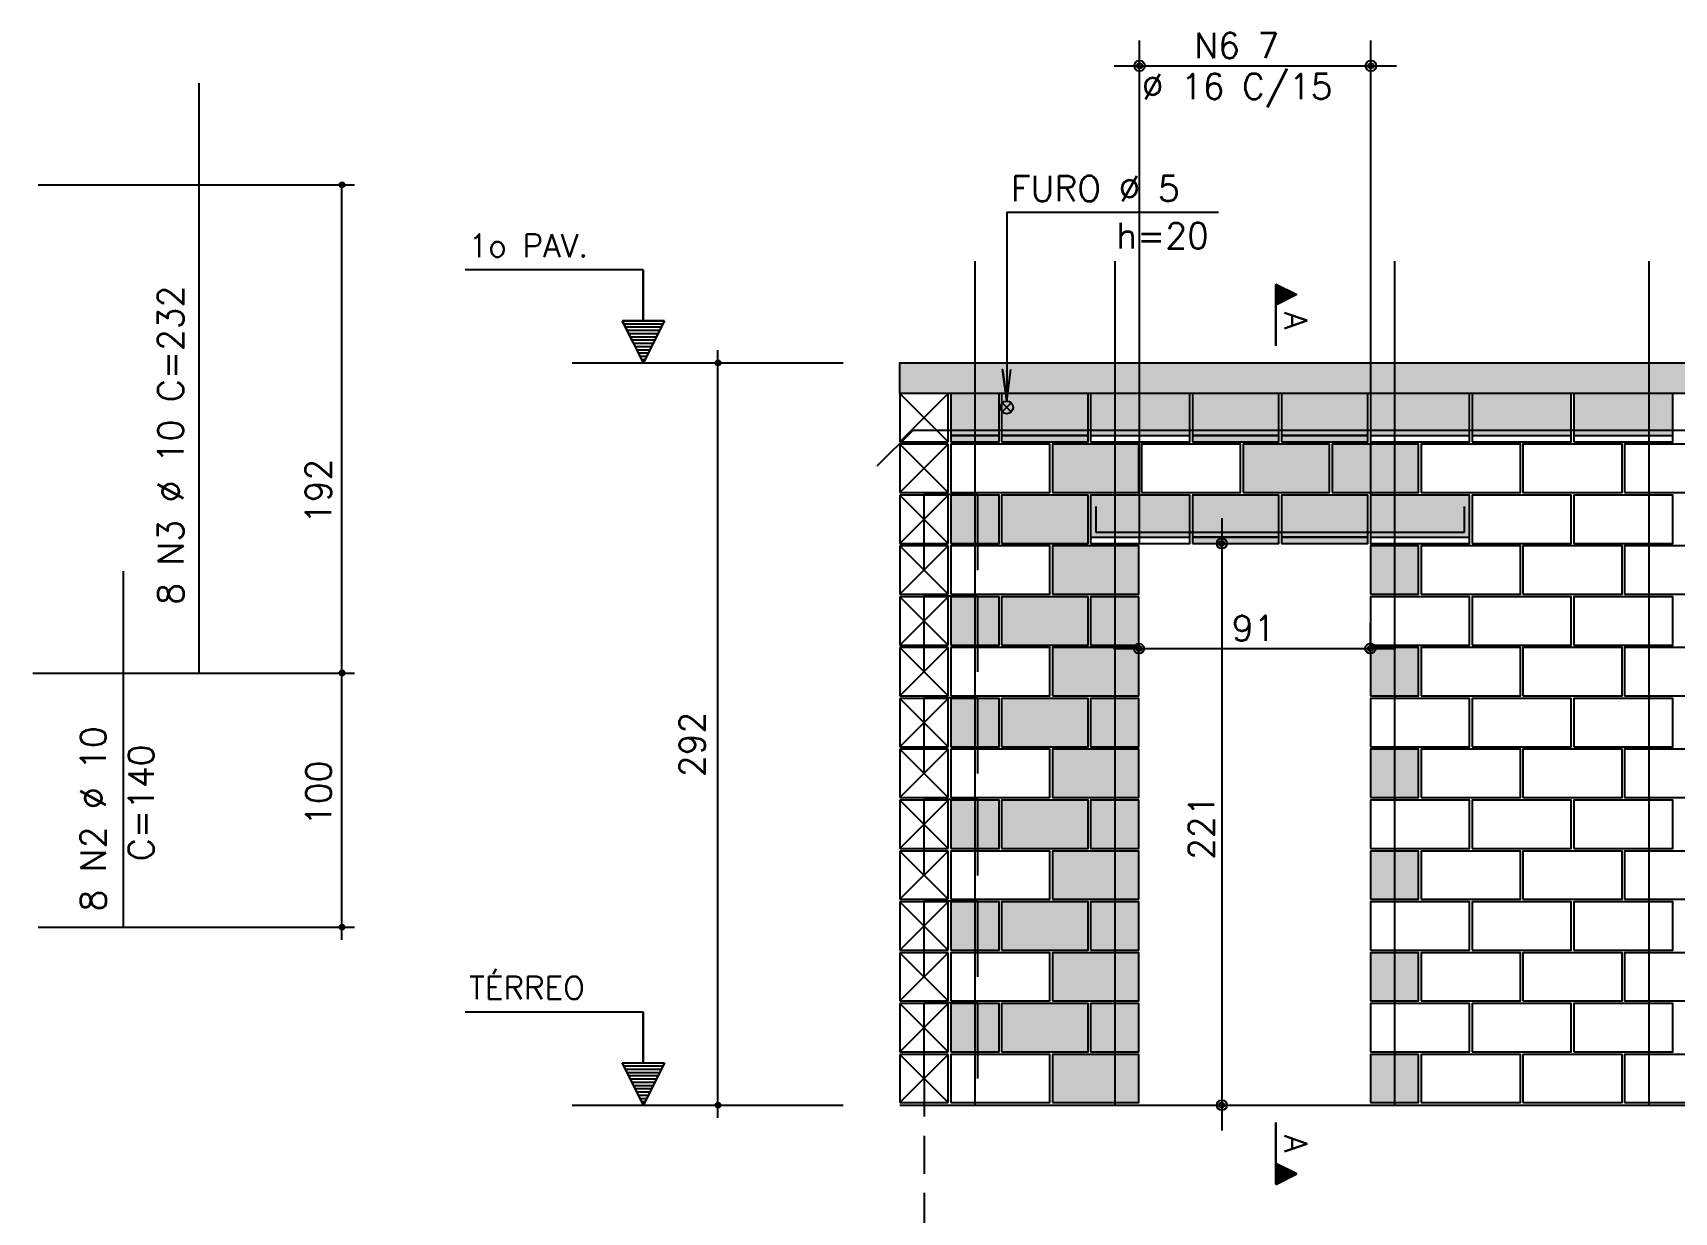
# Model space of a CAD drawing. Extents: x -2 to 121, y -2 to 61.
# Drawn here: x 71.74 to 84.65, y 8.28 to 17.56 of the extents above; entities that cross this region are included whole.
import ezdxf

# ---------------------------------------------------------------- set-up
doc = ezdxf.new("R2010")
doc.units = 0
doc.header["$MEASUREMENT"] = 0
doc.linetypes.add('ESTILO_TQS_0001', pattern=[0.45, 0.3, -0.15])
for name, color, linetype in [('PENA_01', 1, 'CONTINUOUS'), ('PENA_02', 2, 'CONTINUOUS'), ('PENA_03', 3, 'CONTINUOUS'), ('PENA_05', 5, 'CONTINUOUS'), ('PENA_09', 254, 'CONTINUOUS'), ('PENA_11', 252, 'CONTINUOUS'), ('PENA_21', 100, 'CONTINUOUS'), ('PENA_23', 50, 'CONTINUOUS')]:
    doc.layers.add(name, color=color, linetype=linetype)
doc.styles.get("Standard").update_dxf_attribs({"font": 'ROMANS.SHX'})

msp = doc.modelspace()

# ---------------------------------------------------------------- linework, layer by layer
at = {"layer": 'PENA_01', "linetype": 'Continuous'}
for p, q in [((80.441598, 13.541718), (80.441598, 17.504922)), ((82.261598, 13.541718), (82.261598, 17.504922)), ((80.241598, 17.304922), (82.461598, 17.304922)), ((75.978605, 14.966932), (78.109468, 14.966932)), ((79.361982, 14.652287), (79.432692, 14.581577)), ((79.361982, 14.581577), (79.432692, 14.652287)), ((78.956961, 14.396932), (79.336961, 14.396932)), ((79.356961, 14.396932), (80.036961, 14.396932)), ((80.056961, 14.396932), (80.836961, 14.396932)), ((80.856961, 14.396932), (81.536961, 14.396932)), ((81.556961, 14.396932), (82.236961, 14.396932)), ((82.256961, 14.396932), (83.036961, 14.396932)), ((83.056961, 14.396932), (83.836961, 14.396932)), ((83.856961, 14.396932), (84.636961, 14.396932)), ((81.088502, 13.746932), (81.088502, 8.926932)), ((80.056961, 13.596932), (80.836961, 13.596932)), ((80.856961, 13.596932), (81.536961, 13.596932)), ((81.556961, 13.596932), (82.236961, 13.596932)), ((82.256961, 13.596932), (83.036961, 13.596932)), ((81.056961, 13.546932), (81.288502, 13.546932)), ((80.436961, 12.736932), (80.436961, 12.919571)), ((82.256961, 12.736932), (82.256961, 12.919571)), ((80.236961, 12.719571), (82.456961, 12.719571)), ((75.978605, 9.126932), (78.109468, 9.126932)), ((81.194723, 9.126932), (81.288502, 9.126932))]:
    msp.add_line(p, q, dxfattribs=at)
at = {"layer": 'PENA_01', "linetype": 'ESTILO_TQS_0001'}
msp.add_line((78.746961, 9.336932), (78.746961, 4.609749), dxfattribs=at)
at = {"layer": 'PENA_01', "linetype": 'Continuous'}
msp.add_circle((79.397337, 14.616932), 0.05, dxfattribs=at)
at = {"layer": 'PENA_02', "linetype": 'Continuous'}
for p, q in [((78.936961, 14.726932), (78.556961, 14.726932)), ((78.556961, 14.726932), (78.556961, 14.346932)), ((78.936961, 14.346932), (78.936961, 14.726932)), ((78.556961, 14.346932), (78.936961, 14.346932)), ((78.936961, 14.326932), (78.556961, 14.326932)), ((78.556961, 14.326932), (78.556961, 13.946932)), ((78.936961, 13.946932), (78.936961, 14.326932)), ((78.556961, 13.946932), (78.936961, 13.946932)), ((78.936961, 13.926932), (78.556961, 13.926932)), ((78.556961, 13.926932), (78.556961, 13.546932)), ((78.936961, 13.546932), (78.936961, 13.926932)), ((78.556961, 13.546932), (78.936961, 13.546932)), ((78.936961, 13.526932), (78.556961, 13.526932)), ((78.556961, 13.526932), (78.556961, 13.146932)), ((78.936961, 13.146932), (78.936961, 13.526932)), ((78.556961, 13.146932), (78.936961, 13.146932)), ((78.936961, 13.126932), (78.556961, 13.126932)), ((78.556961, 13.126932), (78.556961, 12.746932)), ((78.936961, 12.746932), (78.936961, 13.126932)), ((78.556961, 12.746932), (78.936961, 12.746932)), ((78.936961, 12.726932), (78.556961, 12.726932)), ((78.556961, 12.726932), (78.556961, 12.346932)), ((78.936961, 12.346932), (78.936961, 12.726932)), ((78.556961, 12.346932), (78.936961, 12.346932)), ((78.936961, 12.326932), (78.556961, 12.326932)), ((78.556961, 12.326932), (78.556961, 11.946932)), ((78.936961, 11.946932), (78.936961, 12.326932)), ((78.556961, 11.946932), (78.936961, 11.946932)), ((78.936961, 11.926932), (78.556961, 11.926932)), ((78.556961, 11.926932), (78.556961, 11.546932)), ((78.936961, 11.546932), (78.936961, 11.926932)), ((78.556961, 11.546932), (78.936961, 11.546932)), ((78.936961, 11.526932), (78.556961, 11.526932)), ((78.556961, 11.526932), (78.556961, 11.146932)), ((78.936961, 11.146932), (78.936961, 11.526932)), ((78.556961, 11.146932), (78.936961, 11.146932)), ((78.936961, 11.126932), (78.556961, 11.126932)), ((78.556961, 11.126932), (78.556961, 10.746932)), ((78.936961, 10.746932), (78.936961, 11.126932)), ((78.556961, 10.746932), (78.936961, 10.746932)), ((78.936961, 10.726932), (78.556961, 10.726932)), ((78.556961, 10.726932), (78.556961, 10.346932)), ((78.936961, 10.346932), (78.936961, 10.726932)), ((78.556961, 10.346932), (78.936961, 10.346932)), ((78.936961, 10.326932), (78.556961, 10.326932)), ((78.556961, 10.326932), (78.556961, 9.946932)), ((78.936961, 9.946932), (78.936961, 10.326932)), ((78.556961, 9.946932), (78.936961, 9.946932)), ((78.936961, 9.926932), (78.556961, 9.926932)), ((78.556961, 9.926932), (78.556961, 9.546932)), ((78.936961, 9.546932), (78.936961, 9.926932)), ((78.556961, 9.546932), (78.936961, 9.546932)), ((78.936961, 9.526932), (78.556961, 9.526932)), ((78.556961, 9.526932), (78.556961, 9.146932)), ((78.936961, 9.146932), (78.936961, 9.526932)), ((78.556961, 9.146932), (78.936961, 9.146932)), ((78.556961, 9.126932), (86.036961, 9.126932))]:
    msp.add_line(p, q, dxfattribs=at)
for points in [[(78.556961, 14.726932), (78.556961, 14.966932), (86.036961, 14.966932), (86.036961, 14.726932), (78.556961, 14.726932)], [(78.956961, 14.346932), (79.336961, 14.346932), (79.336961, 14.726932), (78.956961, 14.726932), (78.956961, 14.346932)], [(79.356961, 14.346932), (80.036961, 14.346932), (80.036961, 14.726932), (79.356961, 14.726932), (79.356961, 14.346932)], [(80.056961, 14.346932), (80.836961, 14.346932), (80.836961, 14.726932), (80.056961, 14.726932), (80.056961, 14.346932)], [(80.856961, 14.346932), (81.536961, 14.346932), (81.536961, 14.726932), (80.856961, 14.726932), (80.856961, 14.346932)], [(81.556961, 14.346932), (82.236961, 14.346932), (82.236961, 14.726932), (81.556961, 14.726932), (81.556961, 14.346932)], [(82.256961, 14.346932), (83.036961, 14.346932), (83.036961, 14.726932), (82.256961, 14.726932), (82.256961, 14.346932)], [(83.056961, 14.346932), (83.836961, 14.346932), (83.836961, 14.726932), (83.056961, 14.726932), (83.056961, 14.346932)], [(83.856961, 14.346932), (84.636961, 14.346932), (84.636961, 14.726932), (83.856961, 14.726932), (83.856961, 14.346932)], [(78.956961, 13.946932), (79.736961, 13.946932), (79.736961, 14.326932), (78.956961, 14.326932), (78.956961, 13.946932)], [(79.756961, 13.946932), (80.436961, 13.946932), (80.436961, 14.326932), (79.756961, 14.326932), (79.756961, 13.946932)], [(80.456961, 13.946932), (81.236961, 13.946932), (81.236961, 14.326932), (80.456961, 14.326932), (80.456961, 13.946932)], [(81.256961, 13.946932), (81.936961, 13.946932), (81.936961, 14.326932), (81.256961, 14.326932), (81.256961, 13.946932)], [(81.956961, 13.946932), (82.636961, 13.946932), (82.636961, 14.326932), (81.956961, 14.326932), (81.956961, 13.946932)], [(82.656961, 13.946932), (83.436961, 13.946932), (83.436961, 14.326932), (82.656961, 14.326932), (82.656961, 13.946932)], [(83.456961, 13.946932), (84.236961, 13.946932), (84.236961, 14.326932), (83.456961, 14.326932), (83.456961, 13.946932)], [(84.256961, 13.946932), (85.036961, 13.946932), (85.036961, 14.326932), (84.256961, 14.326932), (84.256961, 13.946932)], [(78.956961, 13.546932), (79.336961, 13.546932), (79.336961, 13.926932), (78.956961, 13.926932), (78.956961, 13.546932)], [(79.356961, 13.546932), (80.036961, 13.546932), (80.036961, 13.926932), (79.356961, 13.926932), (79.356961, 13.546932)], [(80.056961, 13.546932), (80.836961, 13.546932), (80.836961, 13.926932), (80.056961, 13.926932), (80.056961, 13.546932)], [(80.856961, 13.546932), (81.536961, 13.546932), (81.536961, 13.926932), (80.856961, 13.926932), (80.856961, 13.546932)], [(81.556961, 13.546932), (82.236961, 13.546932), (82.236961, 13.926932), (81.556961, 13.926932), (81.556961, 13.546932)], [(82.256961, 13.546932), (83.036961, 13.546932), (83.036961, 13.926932), (82.256961, 13.926932), (82.256961, 13.546932)], [(83.056961, 13.546932), (83.836961, 13.546932), (83.836961, 13.926932), (83.056961, 13.926932), (83.056961, 13.546932)], [(83.856961, 13.546932), (84.636961, 13.546932), (84.636961, 13.926932), (83.856961, 13.926932), (83.856961, 13.546932)], [(78.956961, 13.146932), (79.736961, 13.146932), (79.736961, 13.526932), (78.956961, 13.526932), (78.956961, 13.146932)], [(79.756961, 13.146932), (80.436961, 13.146932), (80.436961, 13.526932), (79.756961, 13.526932), (79.756961, 13.146932)], [(82.256961, 13.146932), (82.636961, 13.146932), (82.636961, 13.526932), (82.256961, 13.526932), (82.256961, 13.146932)], [(82.656961, 13.146932), (83.436961, 13.146932), (83.436961, 13.526932), (82.656961, 13.526932), (82.656961, 13.146932)], [(83.456961, 13.146932), (84.236961, 13.146932), (84.236961, 13.526932), (83.456961, 13.526932), (83.456961, 13.146932)], [(84.256961, 13.146932), (85.036961, 13.146932), (85.036961, 13.526932), (84.256961, 13.526932), (84.256961, 13.146932)], [(78.956961, 12.746932), (79.336961, 12.746932), (79.336961, 13.126932), (78.956961, 13.126932), (78.956961, 12.746932)], [(79.356961, 12.746932), (80.036961, 12.746932), (80.036961, 13.126932), (79.356961, 13.126932), (79.356961, 12.746932)], [(80.056961, 12.746932), (80.436961, 12.746932), (80.436961, 13.126932), (80.056961, 13.126932), (80.056961, 12.746932)], [(82.256961, 12.746932), (83.036961, 12.746932), (83.036961, 13.126932), (82.256961, 13.126932), (82.256961, 12.746932)], [(83.056961, 12.746932), (83.836961, 12.746932), (83.836961, 13.126932), (83.056961, 13.126932), (83.056961, 12.746932)], [(83.856961, 12.746932), (84.636961, 12.746932), (84.636961, 13.126932), (83.856961, 13.126932), (83.856961, 12.746932)], [(78.956961, 12.346932), (79.736961, 12.346932), (79.736961, 12.726932), (78.956961, 12.726932), (78.956961, 12.346932)], [(79.756961, 12.346932), (80.436961, 12.346932), (80.436961, 12.726932), (79.756961, 12.726932), (79.756961, 12.346932)], [(82.256961, 12.346932), (82.636961, 12.346932), (82.636961, 12.726932), (82.256961, 12.726932), (82.256961, 12.346932)], [(82.656961, 12.346932), (83.436961, 12.346932), (83.436961, 12.726932), (82.656961, 12.726932), (82.656961, 12.346932)], [(83.456961, 12.346932), (84.236961, 12.346932), (84.236961, 12.726932), (83.456961, 12.726932), (83.456961, 12.346932)], [(84.256961, 12.346932), (85.036961, 12.346932), (85.036961, 12.726932), (84.256961, 12.726932), (84.256961, 12.346932)], [(78.956961, 11.946932), (79.336961, 11.946932), (79.336961, 12.326932), (78.956961, 12.326932), (78.956961, 11.946932)], [(79.356961, 11.946932), (80.036961, 11.946932), (80.036961, 12.326932), (79.356961, 12.326932), (79.356961, 11.946932)], [(80.056961, 11.946932), (80.436961, 11.946932), (80.436961, 12.326932), (80.056961, 12.326932), (80.056961, 11.946932)], [(82.256961, 11.946932), (83.036961, 11.946932), (83.036961, 12.326932), (82.256961, 12.326932), (82.256961, 11.946932)], [(83.056961, 11.946932), (83.836961, 11.946932), (83.836961, 12.326932), (83.056961, 12.326932), (83.056961, 11.946932)], [(83.856961, 11.946932), (84.636961, 11.946932), (84.636961, 12.326932), (83.856961, 12.326932), (83.856961, 11.946932)], [(78.956961, 11.546932), (79.736961, 11.546932), (79.736961, 11.926932), (78.956961, 11.926932), (78.956961, 11.546932)], [(79.756961, 11.546932), (80.436961, 11.546932), (80.436961, 11.926932), (79.756961, 11.926932), (79.756961, 11.546932)], [(82.256961, 11.546932), (82.636961, 11.546932), (82.636961, 11.926932), (82.256961, 11.926932), (82.256961, 11.546932)], [(82.656961, 11.546932), (83.436961, 11.546932), (83.436961, 11.926932), (82.656961, 11.926932), (82.656961, 11.546932)], [(83.456961, 11.546932), (84.236961, 11.546932), (84.236961, 11.926932), (83.456961, 11.926932), (83.456961, 11.546932)], [(84.256961, 11.546932), (85.036961, 11.546932), (85.036961, 11.926932), (84.256961, 11.926932), (84.256961, 11.546932)], [(78.956961, 11.146932), (79.336961, 11.146932), (79.336961, 11.526932), (78.956961, 11.526932), (78.956961, 11.146932)], [(79.356961, 11.146932), (80.036961, 11.146932), (80.036961, 11.526932), (79.356961, 11.526932), (79.356961, 11.146932)], [(80.056961, 11.146932), (80.436961, 11.146932), (80.436961, 11.526932), (80.056961, 11.526932), (80.056961, 11.146932)], [(82.256961, 11.146932), (83.036961, 11.146932), (83.036961, 11.526932), (82.256961, 11.526932), (82.256961, 11.146932)], [(83.056961, 11.146932), (83.836961, 11.146932), (83.836961, 11.526932), (83.056961, 11.526932), (83.056961, 11.146932)], [(83.856961, 11.146932), (84.636961, 11.146932), (84.636961, 11.526932), (83.856961, 11.526932), (83.856961, 11.146932)], [(78.956961, 10.746932), (79.736961, 10.746932), (79.736961, 11.126932), (78.956961, 11.126932), (78.956961, 10.746932)], [(79.756961, 10.746932), (80.436961, 10.746932), (80.436961, 11.126932), (79.756961, 11.126932), (79.756961, 10.746932)], [(82.256961, 10.746932), (82.636961, 10.746932), (82.636961, 11.126932), (82.256961, 11.126932), (82.256961, 10.746932)], [(82.656961, 10.746932), (83.436961, 10.746932), (83.436961, 11.126932), (82.656961, 11.126932), (82.656961, 10.746932)], [(83.456961, 10.746932), (84.236961, 10.746932), (84.236961, 11.126932), (83.456961, 11.126932), (83.456961, 10.746932)], [(84.256961, 10.746932), (85.036961, 10.746932), (85.036961, 11.126932), (84.256961, 11.126932), (84.256961, 10.746932)], [(78.956961, 10.346932), (79.336961, 10.346932), (79.336961, 10.726932), (78.956961, 10.726932), (78.956961, 10.346932)], [(79.356961, 10.346932), (80.036961, 10.346932), (80.036961, 10.726932), (79.356961, 10.726932), (79.356961, 10.346932)], [(80.056961, 10.346932), (80.436961, 10.346932), (80.436961, 10.726932), (80.056961, 10.726932), (80.056961, 10.346932)], [(82.256961, 10.346932), (83.036961, 10.346932), (83.036961, 10.726932), (82.256961, 10.726932), (82.256961, 10.346932)], [(83.056961, 10.346932), (83.836961, 10.346932), (83.836961, 10.726932), (83.056961, 10.726932), (83.056961, 10.346932)], [(83.856961, 10.346932), (84.636961, 10.346932), (84.636961, 10.726932), (83.856961, 10.726932), (83.856961, 10.346932)], [(78.956961, 9.946932), (79.736961, 9.946932), (79.736961, 10.326932), (78.956961, 10.326932), (78.956961, 9.946932)], [(79.756961, 9.946932), (80.436961, 9.946932), (80.436961, 10.326932), (79.756961, 10.326932), (79.756961, 9.946932)], [(82.256961, 9.946932), (82.636961, 9.946932), (82.636961, 10.326932), (82.256961, 10.326932), (82.256961, 9.946932)], [(82.656961, 9.946932), (83.436961, 9.946932), (83.436961, 10.326932), (82.656961, 10.326932), (82.656961, 9.946932)], [(83.456961, 9.946932), (84.236961, 9.946932), (84.236961, 10.326932), (83.456961, 10.326932), (83.456961, 9.946932)], [(84.256961, 9.946932), (85.036961, 9.946932), (85.036961, 10.326932), (84.256961, 10.326932), (84.256961, 9.946932)], [(78.956961, 9.546932), (79.336961, 9.546932), (79.336961, 9.926932), (78.956961, 9.926932), (78.956961, 9.546932)], [(79.356961, 9.546932), (80.036961, 9.546932), (80.036961, 9.926932), (79.356961, 9.926932), (79.356961, 9.546932)], [(80.056961, 9.546932), (80.436961, 9.546932), (80.436961, 9.926932), (80.056961, 9.926932), (80.056961, 9.546932)], [(82.256961, 9.546932), (83.036961, 9.546932), (83.036961, 9.926932), (82.256961, 9.926932), (82.256961, 9.546932)], [(83.056961, 9.546932), (83.836961, 9.546932), (83.836961, 9.926932), (83.056961, 9.926932), (83.056961, 9.546932)], [(83.856961, 9.546932), (84.636961, 9.546932), (84.636961, 9.926932), (83.856961, 9.926932), (83.856961, 9.546932)], [(78.956961, 9.146932), (79.736961, 9.146932), (79.736961, 9.526932), (78.956961, 9.526932), (78.956961, 9.146932)], [(79.756961, 9.146932), (80.436961, 9.146932), (80.436961, 9.526932), (79.756961, 9.526932), (79.756961, 9.146932)], [(82.256961, 9.146932), (82.636961, 9.146932), (82.636961, 9.526932), (82.256961, 9.526932), (82.256961, 9.146932)], [(82.656961, 9.146932), (83.436961, 9.146932), (83.436961, 9.526932), (82.656961, 9.526932), (82.656961, 9.146932)], [(83.456961, 9.146932), (84.236961, 9.146932), (84.236961, 9.526932), (83.456961, 9.526932), (83.456961, 9.146932)], [(84.256961, 9.146932), (85.036961, 9.146932), (85.036961, 9.526932), (84.256961, 9.526932), (84.256961, 9.146932)]]:
    msp.add_lwpolyline(points, dxfattribs=at)
for centre, radius in [((80.441598, 17.304922), 0.041625), ((80.441598, 17.304922), 0.02075), ((82.261598, 17.304922), 0.041625), ((82.261598, 17.304922), 0.02075), ((74.167258, 16.367532), 0.02), ((74.167258, 16.367532), 0.01), ((77.124751, 14.966932), 0.02), ((77.124751, 14.966932), 0.01), ((81.088502, 13.546932), 0.04), ((81.088502, 13.546932), 0.02), ((80.436961, 12.719571), 0.04), ((80.436961, 12.719571), 0.02), ((82.256961, 12.719571), 0.04), ((82.256961, 12.719571), 0.02), ((74.167258, 12.527532), 0.02), ((74.167258, 12.527532), 0.01), ((74.167258, 10.527532), 0.02), ((74.167258, 10.527532), 0.01), ((81.088502, 9.126932), 0.04), ((77.124751, 9.126932), 0.02), ((77.124751, 9.126932), 0.01), ((81.088502, 9.126932), 0.02)]:
    msp.add_circle(centre, radius, dxfattribs=at)
at = {"layer": 'PENA_03', "linetype": 'Continuous'}
for p, q in [((71.777942, 16.367532), (74.267258, 16.367532)), ((74.167258, 10.426999), (74.167258, 16.367532)), ((76.537604, 15.698797), (75.137604, 15.698797)), ((76.537604, 15.298797), (76.537604, 15.698797)), ((76.539004, 15.298797), (76.539004, 15.700197)), ((81.514019, 15.102039), (81.514019, 15.588421)), ((81.514019, 15.588421), (81.679952, 15.505455)), ((81.514714, 15.587293), (81.678391, 15.505455)), ((81.679952, 15.505455), (81.514714, 15.422836)), ((81.514715, 15.587293), (81.514715, 15.423616)), ((81.678391, 15.505455), (81.514715, 15.423616)), ((81.526783, 15.582039), (81.526783, 15.42887)), ((81.539547, 15.575657), (81.539547, 15.435252)), ((81.552311, 15.569275), (81.552311, 15.441634)), ((81.565075, 15.562893), (81.565075, 15.448016)), ((81.577839, 15.556511), (81.577839, 15.454398)), ((81.590603, 15.550129), (81.590603, 15.46078)), ((81.603367, 15.543747), (81.603367, 15.467162)), ((81.616131, 15.537365), (81.616131, 15.473544)), ((81.628895, 15.530983), (81.628895, 15.479926)), ((81.641659, 15.524601), (81.641659, 15.486308)), ((81.654424, 15.518219), (81.654424, 15.49269)), ((81.667188, 15.511837), (81.667188, 15.499073)), ((81.514715, 15.422836), (81.514715, 15.102039)), ((76.538304, 14.966932), (76.372371, 15.298797)), ((76.372371, 15.298797), (76.537604, 15.298797)), ((76.538304, 14.970054), (76.374627, 15.297406)), ((76.70198, 15.297406), (76.374627, 15.297406)), ((76.691472, 15.273269), (76.385134, 15.273269)), ((76.678708, 15.247741), (76.397899, 15.247741)), ((76.704236, 15.298797), (76.538304, 14.966932)), ((76.70198, 15.297407), (76.538304, 14.970053)), ((76.539004, 15.298797), (76.704236, 15.298797)), ((76.665944, 15.222213), (76.410663, 15.222213)), ((76.65318, 15.196685), (76.423427, 15.196685)), ((76.640416, 15.171157), (76.436191, 15.171157)), ((76.627652, 15.145629), (76.448955, 15.145629)), ((76.614888, 15.120101), (76.461719, 15.120101)), ((76.602124, 15.094573), (76.474483, 15.094573)), ((76.58936, 15.069045), (76.487247, 15.069045)), ((76.576596, 15.043517), (76.500011, 15.043517)), ((76.563832, 15.017988), (76.512775, 15.017988)), ((76.551068, 14.99246), (76.52554, 14.99246)), ((77.124751, 9.026399), (77.124751, 15.066932)), ((78.556961, 14.346932), (78.936961, 14.726932)), ((78.936961, 14.346932), (78.556961, 14.726932)), ((78.556961, 13.946932), (78.936961, 14.326932)), ((78.936961, 13.946932), (78.556961, 14.326932)), ((78.556961, 13.546932), (78.936961, 13.926932)), ((78.936961, 13.546932), (78.556961, 13.926932)), ((78.556961, 13.146932), (78.936961, 13.526932)), ((78.936961, 13.146932), (78.556961, 13.526932)), ((80.856961, 13.546932), (80.856961, 13.546932)), ((80.441598, 13.341718), (80.441598, 13.341718)), ((82.261598, 13.341718), (82.261598, 13.341718)), ((78.556961, 12.746932), (78.936961, 13.126932)), ((78.936961, 12.746932), (78.556961, 13.126932)), ((78.556961, 12.346932), (78.936961, 12.726932)), ((78.936961, 12.346932), (78.556961, 12.726932)), ((71.73601, 12.527532), (74.267258, 12.527532)), ((80.436961, 12.536932), (80.436961, 12.536932)), ((82.256961, 12.536932), (82.256961, 12.536932)), ((78.556961, 11.946932), (78.936961, 12.326932)), ((78.936961, 11.946932), (78.556961, 12.326932)), ((78.556961, 11.546932), (78.936961, 11.926932)), ((78.936961, 11.546932), (78.556961, 11.926932)), ((78.556961, 11.146932), (78.936961, 11.526932)), ((78.936961, 11.146932), (78.556961, 11.526932)), ((78.556961, 10.746932), (78.936961, 11.126932)), ((78.936961, 10.746932), (78.556961, 11.126932)), ((78.556961, 10.346932), (78.936961, 10.726932)), ((78.936961, 10.346932), (78.556961, 10.726932)), ((71.777942, 10.527532), (74.267258, 10.527532)), ((78.556961, 9.946932), (78.936961, 10.326932)), ((78.936961, 9.946932), (78.556961, 10.326932)), ((76.537604, 9.858797), (75.137604, 9.858797)), ((76.537604, 9.458797), (76.537604, 9.858797)), ((76.539004, 9.458797), (76.539004, 9.860197)), ((78.556961, 9.546932), (78.936961, 9.926932)), ((78.936961, 9.546932), (78.556961, 9.926932)), ((76.538304, 9.126932), (76.372371, 9.458797)), ((76.372371, 9.458797), (76.537604, 9.458797)), ((76.538304, 9.130054), (76.374627, 9.457406)), ((76.70198, 9.457406), (76.374627, 9.457406)), ((76.691472, 9.433269), (76.385134, 9.433269)), ((76.704236, 9.458797), (76.538304, 9.126932)), ((76.70198, 9.457407), (76.538304, 9.130053)), ((76.539004, 9.458797), (76.704236, 9.458797)), ((78.556961, 9.146932), (78.936961, 9.526932)), ((78.936961, 9.146932), (78.556961, 9.526932)), ((76.678708, 9.407741), (76.397899, 9.407741)), ((76.665944, 9.382213), (76.410663, 9.382213)), ((76.65318, 9.356685), (76.423427, 9.356685)), ((76.640416, 9.331157), (76.436191, 9.331157)), ((76.627652, 9.305629), (76.448955, 9.305629)), ((76.614888, 9.280101), (76.461719, 9.280101)), ((76.602124, 9.254573), (76.474483, 9.254573)), ((76.58936, 9.229045), (76.487247, 9.229045)), ((76.576596, 9.203517), (76.500011, 9.203517)), ((76.563832, 9.177988), (76.512775, 9.177988)), ((76.551068, 9.15246), (76.52554, 9.15246)), ((80.994723, 9.126932), (80.994723, 9.126932)), ((81.514019, 8.989867), (81.514019, 8.503485)), ((81.514715, 8.66907), (81.514715, 8.989867)), ((81.679952, 8.586451), (81.514714, 8.66907)), ((81.514715, 8.504613), (81.514715, 8.66829)), ((81.678391, 8.586451), (81.514715, 8.66829)), ((81.526783, 8.509867), (81.526783, 8.663036)), ((81.539547, 8.516249), (81.539547, 8.656654)), ((81.514019, 8.503485), (81.679952, 8.586451)), ((81.514714, 8.504613), (81.678391, 8.586451)), ((81.552311, 8.522631), (81.552311, 8.650272)), ((81.565075, 8.529013), (81.565075, 8.64389)), ((81.577839, 8.535395), (81.577839, 8.637508)), ((81.590603, 8.541777), (81.590603, 8.631126)), ((81.603367, 8.548159), (81.603367, 8.624744)), ((81.616131, 8.554541), (81.616131, 8.618362)), ((81.628895, 8.560923), (81.628895, 8.61198)), ((81.641659, 8.567305), (81.641659, 8.605598)), ((81.654424, 8.573687), (81.654424, 8.599216)), ((81.667188, 8.580069), (81.667188, 8.592833))]:
    msp.add_line(p, q, dxfattribs=at)
msp.add_lwpolyline([(81.061368, 16.14995), (79.397337, 16.14995), (79.397337, 14.666932), (79.364705, 14.914793), (79.397337, 14.666932), (79.429968, 14.914793)], dxfattribs=at)
at = {"layer": 'PENA_05', "linetype": 'Continuous'}
for p, q in [((73.043507, 12.527532), (73.043507, 17.167532)), ((78.656961, 14.436932), (78.374118, 14.154089)), ((85.936961, 14.436932), (78.656961, 14.436932)), ((78.746961, 13.335988), (78.746961, 13.935988)), ((78.746961, 13.935988), (79.166961, 13.935988)), ((79.166961, 13.935988), (79.166961, 13.335988)), ((80.096961, 13.836932), (80.096961, 13.636932)), ((82.996961, 13.636932), (82.996961, 13.836932)), ((80.096961, 13.636932), (82.996961, 13.636932)), ((72.44795, 10.527532), (72.44795, 13.327532)), ((78.746961, 12.535988), (78.746961, 13.135988)), ((78.746961, 13.135988), (79.166961, 13.135988)), ((79.166961, 13.135988), (79.166961, 12.535988)), ((78.746961, 11.735988), (78.746961, 12.335988)), ((78.746961, 12.335988), (79.166961, 12.335988)), ((79.166961, 12.335988), (79.166961, 11.735988)), ((78.746961, 10.935122), (78.746961, 11.535122)), ((78.746961, 11.535122), (79.166961, 11.535122)), ((79.166961, 11.535122), (79.166961, 10.935122)), ((78.746961, 10.135988), (78.746961, 10.735988)), ((78.746961, 10.735988), (79.166961, 10.735988)), ((79.166961, 10.735988), (79.166961, 10.135988)), ((78.746961, 9.335988), (78.746961, 9.935988)), ((78.746961, 9.935988), (79.166961, 9.935988)), ((79.166961, 9.935988), (79.166961, 9.335988))]:
    msp.add_line(p, q, dxfattribs=at)
for points in [[(79.146961, 15.766932), (79.146961, 9.126932)], [(80.246961, 15.766932), (80.246961, 9.126932)], [(82.446961, 15.766932), (82.446961, 9.126932)], [(84.446961, 15.766932), (84.446961, 9.126932)]]:
    msp.add_lwpolyline(points, dxfattribs=at)
at = {"layer": 'PENA_09', "linetype": 'Continuous'}
for points in [[(78.956961, 14.396932), (79.336961, 14.396932), (79.336961, 14.726932), (78.956961, 14.726932), (78.956961, 14.396932)], [(79.356961, 14.396932), (80.036961, 14.396932), (80.036961, 14.726932), (79.356961, 14.726932), (79.356961, 14.396932)], [(80.056961, 14.396932), (80.836961, 14.396932), (80.836961, 14.726932), (80.056961, 14.726932), (80.056961, 14.396932)], [(80.856961, 14.396932), (81.536961, 14.396932), (81.536961, 14.726932), (80.856961, 14.726932), (80.856961, 14.396932)], [(81.556961, 14.396932), (82.236961, 14.396932), (82.236961, 14.726932), (81.556961, 14.726932), (81.556961, 14.396932)], [(82.256961, 14.396932), (83.036961, 14.396932), (83.036961, 14.726932), (82.256961, 14.726932), (82.256961, 14.396932)], [(83.056961, 14.396932), (83.836961, 14.396932), (83.836961, 14.726932), (83.056961, 14.726932), (83.056961, 14.396932)], [(83.856961, 14.396932), (84.636961, 14.396932), (84.636961, 14.726932), (83.856961, 14.726932), (83.856961, 14.396932)], [(80.056961, 13.596932), (80.836961, 13.596932), (80.836961, 13.926932), (80.056961, 13.926932), (80.056961, 13.596932)], [(80.856961, 13.596932), (81.536961, 13.596932), (81.536961, 13.926932), (80.856961, 13.926932), (80.856961, 13.596932)], [(81.556961, 13.596932), (82.236961, 13.596932), (82.236961, 13.926932), (81.556961, 13.926932), (81.556961, 13.596932)], [(82.256961, 13.596932), (83.036961, 13.596932), (83.036961, 13.926932), (82.256961, 13.926932), (82.256961, 13.596932)]]:
    msp.add_lwpolyline(points, dxfattribs=at)
for points in [[(78.956961, 14.396932), (79.336961, 14.396932), (79.336961, 14.726932)], [(78.956961, 14.396932), (79.336961, 14.726932), (78.956961, 14.726932)], [(78.956961, 14.396932), (78.956961, 14.726932), (78.956961, 14.396932)], [(79.356961, 14.396932), (80.036961, 14.396932), (80.036961, 14.726932)], [(79.356961, 14.396932), (80.036961, 14.726932), (79.356961, 14.726932)], [(79.356961, 14.396932), (79.356961, 14.726932), (79.356961, 14.396932)], [(80.056961, 14.396932), (80.836961, 14.396932), (80.836961, 14.726932)], [(80.056961, 14.396932), (80.836961, 14.726932), (80.056961, 14.726932)], [(80.056961, 14.396932), (80.056961, 14.726932), (80.056961, 14.396932)], [(80.856961, 14.396932), (81.536961, 14.396932), (81.536961, 14.726932)], [(80.856961, 14.396932), (81.536961, 14.726932), (80.856961, 14.726932)], [(80.856961, 14.396932), (80.856961, 14.726932), (80.856961, 14.396932)], [(81.556961, 14.396932), (82.236961, 14.396932), (82.236961, 14.726932)], [(81.556961, 14.396932), (82.236961, 14.726932), (81.556961, 14.726932)], [(81.556961, 14.396932), (81.556961, 14.726932), (81.556961, 14.396932)], [(82.256961, 14.396932), (83.036961, 14.396932), (83.036961, 14.726932)], [(82.256961, 14.396932), (83.036961, 14.726932), (82.256961, 14.726932)], [(82.256961, 14.396932), (82.256961, 14.726932), (82.256961, 14.396932)], [(83.056961, 14.396932), (83.836961, 14.396932), (83.836961, 14.726932)], [(83.056961, 14.396932), (83.836961, 14.726932), (83.056961, 14.726932)], [(83.056961, 14.396932), (83.056961, 14.726932), (83.056961, 14.396932)], [(83.856961, 14.396932), (84.636961, 14.396932), (84.636961, 14.726932)], [(83.856961, 14.396932), (84.636961, 14.726932), (83.856961, 14.726932)], [(83.856961, 14.396932), (83.856961, 14.726932), (83.856961, 14.396932)], [(80.056961, 13.596932), (80.836961, 13.596932), (80.836961, 13.926932)], [(80.056961, 13.596932), (80.836961, 13.926932), (80.056961, 13.926932)], [(80.056961, 13.596932), (80.056961, 13.926932), (80.056961, 13.596932)], [(80.856961, 13.596932), (81.536961, 13.596932), (81.536961, 13.926932)], [(80.856961, 13.596932), (81.536961, 13.926932), (80.856961, 13.926932)], [(80.856961, 13.596932), (80.856961, 13.926932), (80.856961, 13.596932)], [(81.556961, 13.596932), (82.236961, 13.596932), (82.236961, 13.926932)], [(81.556961, 13.596932), (82.236961, 13.926932), (81.556961, 13.926932)], [(81.556961, 13.596932), (81.556961, 13.926932), (81.556961, 13.596932)], [(82.256961, 13.596932), (83.036961, 13.596932), (83.036961, 13.926932)], [(82.256961, 13.596932), (83.036961, 13.926932), (82.256961, 13.926932)], [(82.256961, 13.596932), (82.256961, 13.926932), (82.256961, 13.596932)]]:
    msp.add_solid(points, dxfattribs=at)
at = {"layer": 'PENA_11', "linetype": 'Continuous'}
for points in [[(78.556961, 14.726932), (78.556961, 14.966932), (86.036961, 14.966932)], [(78.556961, 14.726932), (86.036961, 14.966932), (86.036961, 14.726932)], [(78.556961, 14.726932), (86.036961, 14.726932), (78.556961, 14.726932)]]:
    msp.add_solid(points, dxfattribs=at)
at = {"layer": 'PENA_21', "linetype": 'Continuous'}
for points in [[(79.356961, 14.346932), (80.036961, 14.346932), (80.036961, 14.396932), (79.356961, 14.396932), (79.356961, 14.346932)], [(80.856961, 14.346932), (81.536961, 14.346932), (81.536961, 14.396932), (80.856961, 14.396932), (80.856961, 14.346932)], [(81.556961, 14.346932), (82.236961, 14.346932), (82.236961, 14.396932), (81.556961, 14.396932), (81.556961, 14.346932)], [(79.756961, 13.946932), (80.436961, 13.946932), (80.436961, 14.326932), (79.756961, 14.326932), (79.756961, 13.946932)], [(81.256961, 13.946932), (81.936961, 13.946932), (81.936961, 14.326932), (81.256961, 14.326932), (81.256961, 13.946932)], [(81.956961, 13.946932), (82.636961, 13.946932), (82.636961, 14.326932), (81.956961, 14.326932), (81.956961, 13.946932)], [(79.356961, 13.546932), (80.036961, 13.546932), (80.036961, 13.926932), (79.356961, 13.926932), (79.356961, 13.546932)], [(80.856961, 13.546932), (81.536961, 13.546932), (81.536961, 13.596932), (80.856961, 13.596932), (80.856961, 13.546932)], [(81.556961, 13.546932), (82.236961, 13.546932), (82.236961, 13.596932), (81.556961, 13.596932), (81.556961, 13.546932)], [(79.756961, 13.146932), (80.436961, 13.146932), (80.436961, 13.526932), (79.756961, 13.526932), (79.756961, 13.146932)], [(79.356961, 12.746932), (80.036961, 12.746932), (80.036961, 13.126932), (79.356961, 13.126932), (79.356961, 12.746932)], [(79.756961, 12.346932), (80.436961, 12.346932), (80.436961, 12.726932), (79.756961, 12.726932), (79.756961, 12.346932)], [(79.356961, 11.946932), (80.036961, 11.946932), (80.036961, 12.326932), (79.356961, 12.326932), (79.356961, 11.946932)], [(79.756961, 11.546932), (80.436961, 11.546932), (80.436961, 11.926932), (79.756961, 11.926932), (79.756961, 11.546932)], [(79.356961, 11.146932), (80.036961, 11.146932), (80.036961, 11.526932), (79.356961, 11.526932), (79.356961, 11.146932)], [(79.756961, 10.746932), (80.436961, 10.746932), (80.436961, 11.126932), (79.756961, 11.126932), (79.756961, 10.746932)], [(79.356961, 10.346932), (80.036961, 10.346932), (80.036961, 10.726932), (79.356961, 10.726932), (79.356961, 10.346932)], [(79.756961, 9.946932), (80.436961, 9.946932), (80.436961, 10.326932), (79.756961, 10.326932), (79.756961, 9.946932)], [(79.356961, 9.546932), (80.036961, 9.546932), (80.036961, 9.926932), (79.356961, 9.926932), (79.356961, 9.546932)], [(79.756961, 9.146932), (80.436961, 9.146932), (80.436961, 9.526932), (79.756961, 9.526932), (79.756961, 9.146932)]]:
    msp.add_lwpolyline(points, dxfattribs=at)
for points in [[(79.356961, 14.346932), (80.036961, 14.346932), (80.036961, 14.396932)], [(79.356961, 14.346932), (80.036961, 14.396932), (79.356961, 14.396932)], [(79.356961, 14.346932), (79.356961, 14.396932), (79.356961, 14.346932)], [(80.856961, 14.346932), (81.536961, 14.346932), (81.536961, 14.396932)], [(80.856961, 14.346932), (81.536961, 14.396932), (80.856961, 14.396932)], [(80.856961, 14.346932), (80.856961, 14.396932), (80.856961, 14.346932)], [(81.556961, 14.346932), (82.236961, 14.346932), (82.236961, 14.396932)], [(81.556961, 14.346932), (82.236961, 14.396932), (81.556961, 14.396932)], [(81.556961, 14.346932), (81.556961, 14.396932), (81.556961, 14.346932)], [(79.756961, 13.946932), (80.436961, 13.946932), (80.436961, 14.326932)], [(79.756961, 13.946932), (80.436961, 14.326932), (79.756961, 14.326932)], [(79.756961, 13.946932), (79.756961, 14.326932), (79.756961, 13.946932)], [(81.256961, 13.946932), (81.936961, 13.946932), (81.936961, 14.326932)], [(81.256961, 13.946932), (81.936961, 14.326932), (81.256961, 14.326932)], [(81.256961, 13.946932), (81.256961, 14.326932), (81.256961, 13.946932)], [(81.956961, 13.946932), (82.636961, 13.946932), (82.636961, 14.326932)], [(81.956961, 13.946932), (82.636961, 14.326932), (81.956961, 14.326932)], [(81.956961, 13.946932), (81.956961, 14.326932), (81.956961, 13.946932)], [(79.356961, 13.546932), (80.036961, 13.546932), (80.036961, 13.926932)], [(79.356961, 13.546932), (80.036961, 13.926932), (79.356961, 13.926932)], [(79.356961, 13.546932), (79.356961, 13.926932), (79.356961, 13.546932)], [(80.856961, 13.546932), (81.536961, 13.546932), (81.536961, 13.596932)], [(80.856961, 13.546932), (81.536961, 13.596932), (80.856961, 13.596932)], [(80.856961, 13.546932), (80.856961, 13.596932), (80.856961, 13.546932)], [(81.556961, 13.546932), (82.236961, 13.546932), (82.236961, 13.596932)], [(81.556961, 13.546932), (82.236961, 13.596932), (81.556961, 13.596932)], [(81.556961, 13.546932), (81.556961, 13.596932), (81.556961, 13.546932)], [(79.756961, 13.146932), (80.436961, 13.146932), (80.436961, 13.526932)], [(79.756961, 13.146932), (80.436961, 13.526932), (79.756961, 13.526932)], [(79.756961, 13.146932), (79.756961, 13.526932), (79.756961, 13.146932)], [(79.356961, 12.746932), (80.036961, 12.746932), (80.036961, 13.126932)], [(79.356961, 12.746932), (80.036961, 13.126932), (79.356961, 13.126932)], [(79.356961, 12.746932), (79.356961, 13.126932), (79.356961, 12.746932)], [(79.756961, 12.346932), (80.436961, 12.346932), (80.436961, 12.726932)], [(79.756961, 12.346932), (80.436961, 12.726932), (79.756961, 12.726932)], [(79.756961, 12.346932), (79.756961, 12.726932), (79.756961, 12.346932)], [(79.356961, 11.946932), (80.036961, 11.946932), (80.036961, 12.326932)], [(79.356961, 11.946932), (80.036961, 12.326932), (79.356961, 12.326932)], [(79.356961, 11.946932), (79.356961, 12.326932), (79.356961, 11.946932)], [(79.756961, 11.546932), (80.436961, 11.546932), (80.436961, 11.926932)], [(79.756961, 11.546932), (80.436961, 11.926932), (79.756961, 11.926932)], [(79.756961, 11.546932), (79.756961, 11.926932), (79.756961, 11.546932)], [(79.356961, 11.146932), (80.036961, 11.146932), (80.036961, 11.526932)], [(79.356961, 11.146932), (80.036961, 11.526932), (79.356961, 11.526932)], [(79.356961, 11.146932), (79.356961, 11.526932), (79.356961, 11.146932)], [(79.756961, 10.746932), (80.436961, 10.746932), (80.436961, 11.126932)], [(79.756961, 10.746932), (80.436961, 11.126932), (79.756961, 11.126932)], [(79.756961, 10.746932), (79.756961, 11.126932), (79.756961, 10.746932)], [(79.356961, 10.346932), (80.036961, 10.346932), (80.036961, 10.726932)], [(79.356961, 10.346932), (80.036961, 10.726932), (79.356961, 10.726932)], [(79.356961, 10.346932), (79.356961, 10.726932), (79.356961, 10.346932)], [(79.756961, 9.946932), (80.436961, 9.946932), (80.436961, 10.326932)], [(79.756961, 9.946932), (80.436961, 10.326932), (79.756961, 10.326932)], [(79.756961, 9.946932), (79.756961, 10.326932), (79.756961, 9.946932)], [(79.356961, 9.546932), (80.036961, 9.546932), (80.036961, 9.926932)], [(79.356961, 9.546932), (80.036961, 9.926932), (79.356961, 9.926932)], [(79.356961, 9.546932), (79.356961, 9.926932), (79.356961, 9.546932)], [(79.756961, 9.146932), (80.436961, 9.146932), (80.436961, 9.526932)], [(79.756961, 9.146932), (80.436961, 9.526932), (79.756961, 9.526932)], [(79.756961, 9.146932), (79.756961, 9.526932), (79.756961, 9.146932)]]:
    msp.add_solid(points, dxfattribs=at)
at = {"layer": 'PENA_23', "linetype": 'Continuous'}
for points in [[(78.956961, 14.346932), (79.336961, 14.346932), (79.336961, 14.396932), (78.956961, 14.396932), (78.956961, 14.346932)], [(78.956961, 13.546932), (79.336961, 13.546932), (79.336961, 13.926932), (78.956961, 13.926932), (78.956961, 13.546932)], [(82.256961, 13.146932), (82.636961, 13.146932), (82.636961, 13.526932), (82.256961, 13.526932), (82.256961, 13.146932)], [(78.956961, 12.746932), (79.336961, 12.746932), (79.336961, 13.126932), (78.956961, 13.126932), (78.956961, 12.746932)], [(80.056961, 12.746932), (80.436961, 12.746932), (80.436961, 13.126932), (80.056961, 13.126932), (80.056961, 12.746932)], [(82.256961, 12.346932), (82.636961, 12.346932), (82.636961, 12.726932), (82.256961, 12.726932), (82.256961, 12.346932)], [(78.956961, 11.946932), (79.336961, 11.946932), (79.336961, 12.326932), (78.956961, 12.326932), (78.956961, 11.946932)], [(80.056961, 11.946932), (80.436961, 11.946932), (80.436961, 12.326932), (80.056961, 12.326932), (80.056961, 11.946932)], [(82.256961, 11.546932), (82.636961, 11.546932), (82.636961, 11.926932), (82.256961, 11.926932), (82.256961, 11.546932)], [(78.956961, 11.146932), (79.336961, 11.146932), (79.336961, 11.526932), (78.956961, 11.526932), (78.956961, 11.146932)], [(80.056961, 11.146932), (80.436961, 11.146932), (80.436961, 11.526932), (80.056961, 11.526932), (80.056961, 11.146932)], [(82.256961, 10.746932), (82.636961, 10.746932), (82.636961, 11.126932), (82.256961, 11.126932), (82.256961, 10.746932)], [(78.956961, 10.346932), (79.336961, 10.346932), (79.336961, 10.726932), (78.956961, 10.726932), (78.956961, 10.346932)], [(80.056961, 10.346932), (80.436961, 10.346932), (80.436961, 10.726932), (80.056961, 10.726932), (80.056961, 10.346932)], [(82.256961, 9.946932), (82.636961, 9.946932), (82.636961, 10.326932), (82.256961, 10.326932), (82.256961, 9.946932)], [(78.956961, 9.546932), (79.336961, 9.546932), (79.336961, 9.926932), (78.956961, 9.926932), (78.956961, 9.546932)], [(80.056961, 9.546932), (80.436961, 9.546932), (80.436961, 9.926932), (80.056961, 9.926932), (80.056961, 9.546932)], [(82.256961, 9.146932), (82.636961, 9.146932), (82.636961, 9.526932), (82.256961, 9.526932), (82.256961, 9.146932)]]:
    msp.add_lwpolyline(points, dxfattribs=at)
for points in [[(78.956961, 14.346932), (79.336961, 14.346932), (79.336961, 14.396932)], [(78.956961, 14.346932), (79.336961, 14.396932), (78.956961, 14.396932)], [(78.956961, 14.346932), (78.956961, 14.396932), (78.956961, 14.346932)], [(78.956961, 13.546932), (79.336961, 13.546932), (79.336961, 13.926932)], [(78.956961, 13.546932), (79.336961, 13.926932), (78.956961, 13.926932)], [(78.956961, 13.546932), (78.956961, 13.926932), (78.956961, 13.546932)], [(82.256961, 13.146932), (82.636961, 13.146932), (82.636961, 13.526932)], [(82.256961, 13.146932), (82.636961, 13.526932), (82.256961, 13.526932)], [(82.256961, 13.146932), (82.256961, 13.526932), (82.256961, 13.146932)], [(78.956961, 12.746932), (79.336961, 12.746932), (79.336961, 13.126932)], [(78.956961, 12.746932), (79.336961, 13.126932), (78.956961, 13.126932)], [(78.956961, 12.746932), (78.956961, 13.126932), (78.956961, 12.746932)], [(80.056961, 12.746932), (80.436961, 12.746932), (80.436961, 13.126932)], [(80.056961, 12.746932), (80.436961, 13.126932), (80.056961, 13.126932)], [(80.056961, 12.746932), (80.056961, 13.126932), (80.056961, 12.746932)], [(82.256961, 12.346932), (82.636961, 12.346932), (82.636961, 12.726932)], [(82.256961, 12.346932), (82.636961, 12.726932), (82.256961, 12.726932)], [(82.256961, 12.346932), (82.256961, 12.726932), (82.256961, 12.346932)], [(78.956961, 11.946932), (79.336961, 11.946932), (79.336961, 12.326932)], [(78.956961, 11.946932), (79.336961, 12.326932), (78.956961, 12.326932)], [(78.956961, 11.946932), (78.956961, 12.326932), (78.956961, 11.946932)], [(80.056961, 11.946932), (80.436961, 11.946932), (80.436961, 12.326932)], [(80.056961, 11.946932), (80.436961, 12.326932), (80.056961, 12.326932)], [(80.056961, 11.946932), (80.056961, 12.326932), (80.056961, 11.946932)], [(82.256961, 11.546932), (82.636961, 11.546932), (82.636961, 11.926932)], [(82.256961, 11.546932), (82.636961, 11.926932), (82.256961, 11.926932)], [(82.256961, 11.546932), (82.256961, 11.926932), (82.256961, 11.546932)], [(78.956961, 11.146932), (79.336961, 11.146932), (79.336961, 11.526932)], [(78.956961, 11.146932), (79.336961, 11.526932), (78.956961, 11.526932)], [(78.956961, 11.146932), (78.956961, 11.526932), (78.956961, 11.146932)], [(80.056961, 11.146932), (80.436961, 11.146932), (80.436961, 11.526932)], [(80.056961, 11.146932), (80.436961, 11.526932), (80.056961, 11.526932)], [(80.056961, 11.146932), (80.056961, 11.526932), (80.056961, 11.146932)], [(82.256961, 10.746932), (82.636961, 10.746932), (82.636961, 11.126932)], [(82.256961, 10.746932), (82.636961, 11.126932), (82.256961, 11.126932)], [(82.256961, 10.746932), (82.256961, 11.126932), (82.256961, 10.746932)], [(78.956961, 10.346932), (79.336961, 10.346932), (79.336961, 10.726932)], [(78.956961, 10.346932), (79.336961, 10.726932), (78.956961, 10.726932)], [(78.956961, 10.346932), (78.956961, 10.726932), (78.956961, 10.346932)], [(80.056961, 10.346932), (80.436961, 10.346932), (80.436961, 10.726932)], [(80.056961, 10.346932), (80.436961, 10.726932), (80.056961, 10.726932)], [(80.056961, 10.346932), (80.056961, 10.726932), (80.056961, 10.346932)], [(82.256961, 9.946932), (82.636961, 9.946932), (82.636961, 10.326932)], [(82.256961, 9.946932), (82.636961, 10.326932), (82.256961, 10.326932)], [(82.256961, 9.946932), (82.256961, 10.326932), (82.256961, 9.946932)], [(78.956961, 9.546932), (79.336961, 9.546932), (79.336961, 9.926932)], [(78.956961, 9.546932), (79.336961, 9.926932), (78.956961, 9.926932)], [(78.956961, 9.546932), (78.956961, 9.926932), (78.956961, 9.546932)], [(80.056961, 9.546932), (80.436961, 9.546932), (80.436961, 9.926932)], [(80.056961, 9.546932), (80.436961, 9.926932), (80.056961, 9.926932)], [(80.056961, 9.546932), (80.056961, 9.926932), (80.056961, 9.546932)], [(82.256961, 9.146932), (82.636961, 9.146932), (82.636961, 9.526932)], [(82.256961, 9.146932), (82.636961, 9.526932), (82.256961, 9.526932)], [(82.256961, 9.146932), (82.256961, 9.526932), (82.256961, 9.146932)]]:
    msp.add_solid(points, dxfattribs=at)

# ---------------------------------------------------------------- texts
at = {"layer": 'PENA_03', "linetype": 'Continuous'}
for s, height, p in [('N6 7', 0.2, (80.871598, 17.364922)), ('%%c 16 C/15', 0.2, (80.459104, 17.043458)), ('FURO %%c 5', 0.2, (79.428982, 16.239623)), ('h=20', 0.2, (80.258685, 15.868767)), ('1o PAV.', 0.18, (75.16331, 15.800671)), ('91', 0.2, (81.166961, 12.779571)), ('TÉRREO', 0.18, (75.167875, 9.960671))]:
    msp.add_text(s, height=height, dxfattribs=at).set_placement(p)
for s, height, rotation, p in [('8 N3 %%c 10 C=232', 0.2, 90, (72.920622, 13.064333)), ('A', 0.18, 270, (81.581048, 15.370022)), ('192', 0.2, 90, (74.081864, 13.699338)), ('292', 0.2, 90, (77.022446, 11.708329)), ('8 N2 %%c 10', 0.2, 90, (72.310984, 10.650884)), ('C=140', 0.2, 90, (72.688047, 11.047451)), ('100', 0.2, 90, (74.083479, 11.323779)), ('221', 0.2, 90, (81.028502, 11.056932)), ('A', 0.18, 270, (81.581048, 8.893313))]:
    msp.add_text(s, height=height, rotation=rotation, dxfattribs=at).set_placement(p)

doc.saveas('drawing.dxf')
